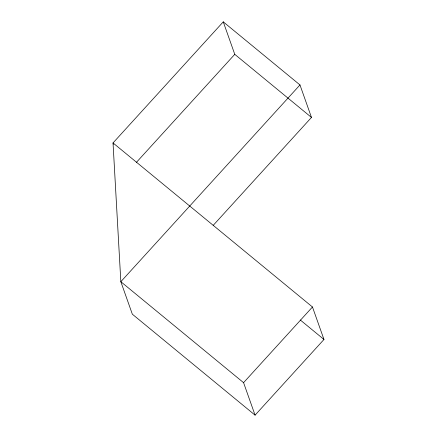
<?xml version="1.0" encoding="UTF-8"?>
<svg xmlns="http://www.w3.org/2000/svg" width="437" height="437" viewBox="0 0 437 437"><rect width="100%" height="100%" fill="white"/><g stroke="black" fill="none" stroke-linecap="round" stroke-linejoin="round"><path stroke-width="0.66" d="M213.18 225.399L311.477 117.433L299.973 84.947L223.263 21.85L113.03 142.932L120.836 281.707L132.34 314.192L255.071 415.15L323.97 339.473L312.471 306.993L113.03 142.932L113.478 144.205M136.475 162.296L234.767 54.335L223.263 21.85M299.973 84.947L120.836 281.707L243.573 382.665L255.071 415.15M243.573 382.665L312.471 306.993M234.767 54.335L311.477 117.433M300.268 319.977L323.97 339.473"/></g></svg>
